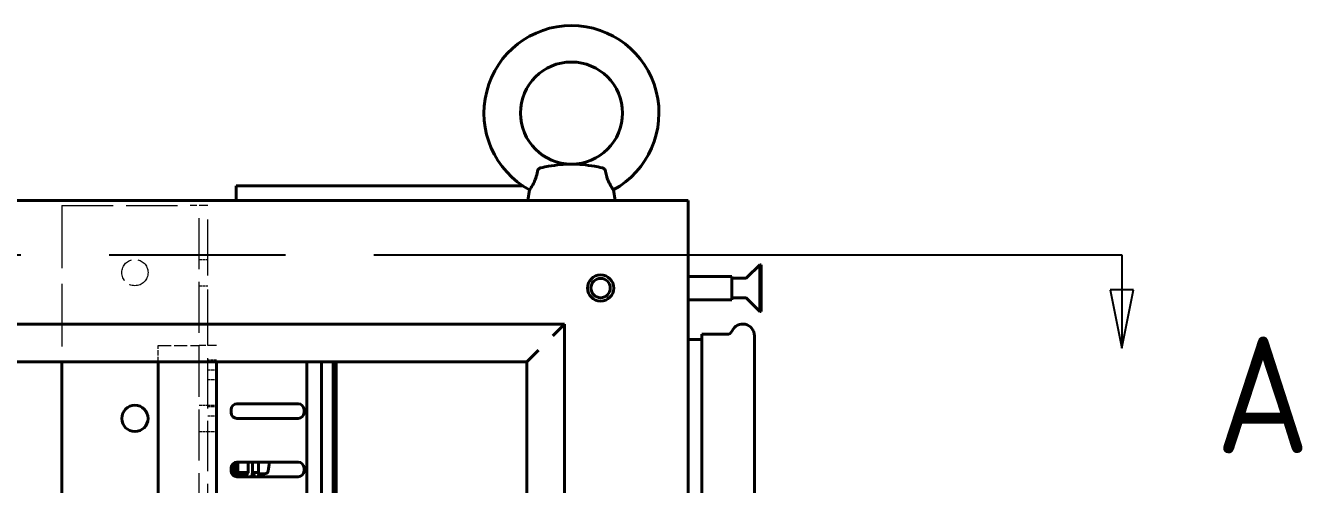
# Model space of a CAD drawing. Header units: millimetres. Extents: x 0 to 4752, y 0 to 3360.
# Drawn here: x 2586.8 to 3024.6, y 1303.2 to 1460.5 of the extents above; entities that cross this region are included whole.
import ezdxf

# ---------------------------------------------------------------- set-up
doc = ezdxf.new("R2010")
doc.units = ezdxf.units.MM
doc.header["$LTSCALE"] = 8
for name, pattern in [('CHAIN', [0.3543, 0.2362, -0.0295, 0.0591, -0.0295]), ('DASHED', [0.2067, 0.1654, -0.0413]), ('DOUBLE_DASH_CHAIN', [1.2403, 0.6614, -0.0827, 0.1654, -0.0827, 0.1654, -0.0827])]:
    doc.linetypes.add(name, pattern=pattern)
for name, color, linetype, lineweight in [('가려진 것(ISO)', 2, 'DASHED', 18), ('가시적인 것(ISO)', 3, 'Continuous', 40), ('단면선(ISO)', 7, 'CHAIN', 25)]:
    doc.layers.add(name, color=color, linetype=linetype, lineweight=lineweight)
doc.styles.add('부품번호텍스트_PSTEK_POSCO', font='isocp.shx')

# ---------------------------------------------------------------- blocks, each defined once
blk = doc.blocks.new('2dTransSection0')
at = {"layer": '단면선(ISO)', "linetype": 'DOUBLE_DASH_CHAIN', "ltscale": 5.714395}
blk.add_line((224.869, 172.742), (370.333, 172.742), dxfattribs=at)
at = {"layer": '단면선(ISO)', "linetype": 'Continuous'}
for p, q in [((366.62, 172.742), (370.333, 172.742)), ((370.333, 172.742), (370.333, 171.242)), ((369.833, 171.242), (370.333, 168.742)), ((370.833, 171.242), (369.833, 171.242)), ((370.333, 171.242), (370.333, 168.742)), ((370.333, 168.742), (370.833, 171.242))]:
    blk.add_line(p, q, dxfattribs=at)
at = {"layer": '단면선(ISO)', "linetype": 'Continuous', "flags": 128}
blk.add_lwpolyline([(369.833, 171.242), (370.333, 168.742)], dxfattribs=at)
at = {"layer": '단면선(ISO)'}
blk.add_solid([(369.833, 171.242), (370.333, 168.742), (370.833, 171.242), (369.833, 171.242)], dxfattribs=at)
at = {"layer": '단면선(ISO)', "insert": (374.357, 164.23), "char_height": 5, "attachment_point": 7, "style": '부품번호텍스트_PSTEK_POSCO'}
blk.add_mtext('A', dxfattribs=at)

msp = doc.modelspace()

# ---------------------------------------------------------------- linework, layer by layer
at = {"layer": '가려진 것(ISO)', "ltscale": 16.222181}
msp.add_line((2599.25, 1398.83), (2599.25, 1345.18), dxfattribs=at)
at = {"layer": '가려진 것(ISO)', "ltscale": 13.304306}
msp.add_line((2599.25, 1398.83), (2643.25, 1398.83), dxfattribs=at)
at = {"layer": '가려진 것(ISO)', "ltscale": 2.243818}
for p, q in [((2649.25, 1398.83), (2643.25, 1398.83)), ((2652.25, 1350.83), (2646.25, 1350.83))]:
    msp.add_line(p, q, dxfattribs=at)
at = {"layer": '가려진 것(ISO)', "ltscale": 13.215807}
msp.add_line((2646.25, 502.83), (2646.25, 1398.83), dxfattribs=at)
at = {"layer": '가려진 것(ISO)', "ltscale": 14.513788}
msp.add_line((2649.25, 1350.83), (2649.25, 1398.83), dxfattribs=at)
at = {"layer": '가려진 것(ISO)', "ltscale": 0.714161}
for p, q in [((2646.25, 1380.33), (2649.25, 1380.33)), ((2646.25, 1371.33), (2649.25, 1371.33)), ((2652.25, 1345.83), (2649.25, 1345.83)), ((2649.25, 1342.45), (2652.25, 1342.45)), ((2649.25, 1339.21), (2652.25, 1339.21)), ((2646.25, 1330.33), (2649.25, 1330.33)), ((2649.25, 1330.33), (2652.25, 1330.33)), ((2649.25, 1329.95), (2652.25, 1329.95)), ((2649.25, 1326.71), (2652.25, 1326.71)), ((2646.25, 1321.33), (2649.25, 1321.33)), ((2649.25, 1321.33), (2652.25, 1321.33))]:
    msp.add_line(p, q, dxfattribs=at)
at = {"layer": '가려진 것(ISO)', "ltscale": 3.333119}
msp.add_line((2632.25, 1350.83), (2646.25, 1350.83), dxfattribs=at)
at = {"layer": '가려진 것(ISO)', "ltscale": 1.345092}
msp.add_line((2632.25, 1345.18), (2632.25, 1350.83), dxfattribs=at)
at = {"layer": '가려진 것(ISO)', "ltscale": 13.039731}
msp.add_line((2649.25, 1005.83), (2649.25, 1350.83), dxfattribs=at)
at = {"layer": '가려진 것(ISO)', "ltscale": 6.731654}
msp.add_circle((2624.25, 1375.83), 4.5, dxfattribs=at)
at = {"layer": '가시적인 것(ISO)'}
for p, q in [((2658.95, 1405.53), (2658.95, 1400.53)), ((2658.95, 1405.53), (2757.37, 1405.53)), ((2759.6, 1404.19), (2758.95, 1400.53)), ((2788.31, 1404.19), (2788.95, 1400.53)), ((2013.95, 1400.53), (2813.95, 1400.53)), ((2813.95, 500.53), (2813.95, 1400.53)), ((2834.11, 1374.09), (2838.55, 1378.53)), ((2838.55, 1378.53), (2838.55, 1362.53)), ((2838.95, 1378.53), (2838.55, 1378.53)), ((2838.95, 1378.53), (2838.95, 1362.53)), ((2813.95, 1374.53), (2828.95, 1374.53)), ((2828.95, 1366.53), (2828.95, 1374.53)), ((2828.95, 1373.86), (2833.54, 1373.86)), ((2813.95, 1366.53), (2828.95, 1366.53)), ((2828.95, 1367.21), (2833.54, 1367.21)), ((2834.11, 1366.97), (2838.55, 1362.53)), ((2838.95, 1362.53), (2838.55, 1362.53)), ((2771.6, 1358.18), (2056.3, 1358.18)), ((2771.6, 1358.18), (2767.6, 1354.18)), ((2771.6, 552.88), (2771.6, 1358.18)), ((2818.69, 1354.68), (2818.69, 556.38)), ((2827.24, 1354.68), (2818.69, 1354.68)), ((2836.69, 1354.18), (2836.69, 556.88)), ((2762.6, 1349.18), (2758.6, 1345.18)), ((2813.95, 1352.83), (2818.69, 1352.83)), ((2758.6, 1345.18), (2069.3, 1345.18)), ((2599.25, 1345.18), (2599.25, 565.88)), ((2632.25, 1005.83), (2632.25, 1345.18)), ((2652.25, 1005.83), (2652.25, 1345.18)), ((2683.25, 1005.83), (2683.25, 1345.18)), ((2688.25, 1005.83), (2688.25, 1345.18)), ((2692.25, 1005.83), (2692.25, 1345.18)), ((2693.25, 1005.83), (2693.25, 1345.18)), ((2758.6, 565.88), (2758.6, 1345.18)), ((2657.25, 1327.83), (2657.25, 1328.83)), ((2659.25, 1330.83), (2680.25, 1330.83)), ((2682.25, 1328.83), (2682.25, 1327.83)), ((2680.25, 1325.83), (2659.25, 1325.83)), ((2657.75, 1310.15), (2657.75, 1306.68)), ((2658.54, 1307.33), (2658.54, 1310.7)), ((2658.65, 1310.74), (2658.65, 1306.68)), ((2659.25, 1310.83), (2680.25, 1310.83)), ((2659.55, 1310.83), (2659.55, 1306.68)), ((2663.05, 1310.83), (2663.05, 1307.18)), ((2664.55, 1307.08), (2664.55, 1310.83)), ((2666.64, 1307.33), (2666.64, 1310.83)), ((2657.25, 1307.83), (2657.25, 1308.83)), ((2662.55, 1306.68), (2657.62, 1306.68)), ((2658.65, 1307.33), (2658.54, 1307.33)), ((2680.25, 1305.83), (2659.25, 1305.83)), ((2663.05, 1307.33), (2659.55, 1307.33)), ((2664.55, 1307.33), (2666.64, 1307.33)), ((2665.04, 1307.33), (2665.04, 1306.98)), ((2666.64, 1306.98), (2666.64, 1307.33)), ((2666.65, 1306.83), (2668.7, 1306.83)), ((2682.25, 1308.83), (2682.25, 1307.83))]:
    msp.add_line(p, q, dxfattribs=at)
for centre, radius in [((2773.95, 1430.53), 17.5), ((2783.95, 1370.53), 4.5), ((2783.95, 1370.53), 3.32), ((2624.25, 1325.83), 4.5)]:
    msp.add_circle(centre, radius, dxfattribs=at)
for centre, radius, start, end in [((2773.95, 1430.53), 30, 298.5877, 241.4123), ((2833.54, 1374.66), 0.8, 270, 315), ((2833.54, 1366.41), 0.8, 45, 90), ((2832.69, 1354.18), 4, 0, 155.3757), ((2827.24, 1356.68), 2, 270, 335.3757), ((2659.25, 1328.83), 2, 90, 180), ((2659.25, 1327.83), 2, 180, 270), ((2680.25, 1328.83), 2, 0, 90), ((2680.25, 1327.83), 2, 270, 0), ((2659.25, 1308.83), 2, 90, 180), ((2661.25, 1310.08), 9, 345.3303, 4.7802), ((2680.25, 1308.83), 2, 0, 90), ((2659.25, 1307.83), 2, 180, 270), ((2662.55, 1307.18), 0.5, 270, 0), ((2668.14, 1306.98), 3.1, 180, 201.7753), ((2668.14, 1306.98), 1.5, 180, 230.0555), ((2668.7, 1308.13), 1.3, 270, 345.3303), ((2680.25, 1307.83), 2, 270, 0)]:
    msp.add_arc(centre, radius, start, end, dxfattribs=at)
for points, knots in [([(2762.26, 1410.48), (2762.14, 1409.7), (2761.95, 1408.93), (2761.46, 1407.52), (2761.19, 1406.89), (2760.63, 1405.79), (2760.35, 1405.33), (2759.89, 1404.61), (2759.73, 1404.37), (2759.61, 1404.21), (2759.6, 1404.19), (2759.6, 1404.19)], [0, 0, 0, 0, 0.238999, 0.238999, 0.466929, 0.466929, 0.703409, 0.703409, 0.948288, 0.948288, 1.053917, 1.053917, 1.053917, 1.053917]), ([(2763.46, 1411.77), (2763.4, 1411.76), (2763.35, 1411.74), (2763.13, 1411.67), (2762.97, 1411.58), (2762.71, 1411.38), (2762.61, 1411.27), (2762.45, 1411.04), (2762.4, 1410.93), (2762.31, 1410.71), (2762.28, 1410.6), (2762.26, 1410.48)], [0.2713929, 0.2713929, 0.2713929, 0.2713929, 0.2880812, 0.2880812, 0.3395909, 0.3395909, 0.3839359, 0.3839359, 0.4183335, 0.4183335, 0.4520189, 0.4520189, 0.4520189, 0.4520189]), ([(2773.95, 1413.03), (2772.77, 1413.03), (2771.46, 1412.97), (2768.79, 1412.71), (2767.4, 1412.51), (2765.28, 1412.14), (2764.38, 1411.96), (2763.46, 1411.77)], [0, 0, 0, 0, 0.438896, 0.438896, 0.877793, 0.877793, 1.145199, 1.145199, 1.145199, 1.145199]), ([(2784.44, 1411.77), (2783.52, 1411.96), (2782.63, 1412.14), (2780.5, 1412.51), (2779.12, 1412.71), (2776.44, 1412.97), (2775.14, 1413.03), (2773.95, 1413.03)], [3.824192, 3.824192, 3.824192, 3.824192, 4.091598, 4.091598, 4.530494, 4.530494, 4.96939, 4.96939, 4.96939, 4.96939]), ([(2785.64, 1410.48), (2785.62, 1410.65), (2785.57, 1410.81), (2785.42, 1411.09), (2785.33, 1411.21), (2785.12, 1411.44), (2784.99, 1411.54), (2784.72, 1411.69), (2784.59, 1411.74), (2784.44, 1411.77)], [0, 0, 0, 0, 0.050302, 0.050302, 0.0967636, 0.0967636, 0.1466768, 0.1466768, 0.1919853, 0.1919853, 0.1919853, 0.1919853]), ([(2788.31, 1404.19), (2788.31, 1404.19), (2788.28, 1404.23), (2788.12, 1404.46), (2787.93, 1404.73), (2787.44, 1405.52), (2787.14, 1406.03), (2786.57, 1407.23), (2786.29, 1407.89), (2785.89, 1409.22), (2785.74, 1409.85), (2785.64, 1410.48)], [1.053917, 1.053917, 1.053917, 1.053917, 1.19194, 1.19194, 1.435841, 1.435841, 1.680633, 1.680633, 1.91384, 1.91384, 2.107394, 2.107394, 2.107394, 2.107394]), ([(2664.11, 1305.83), (2664.25, 1306), (2664.35, 1306.19), (2664.51, 1306.62), (2664.55, 1306.86), (2664.55, 1307.08)], [0.3349279, 0.3349279, 0.3349279, 0.3349279, 0.4002104, 0.4002104, 0.4750297, 0.4750297, 0.4750297, 0.4750297])]:
    msp.add_open_spline(points, degree=3, knots=knots, dxfattribs=at)

# ---------------------------------------------------------------- block references
at = {"layer": '단면선(ISO)', "xscale": 8, "yscale": 8, "zscale": 8}
msp.add_blockref('2dTransSection0', (0, 0), dxfattribs=at)

doc.saveas('drawing.dxf')
